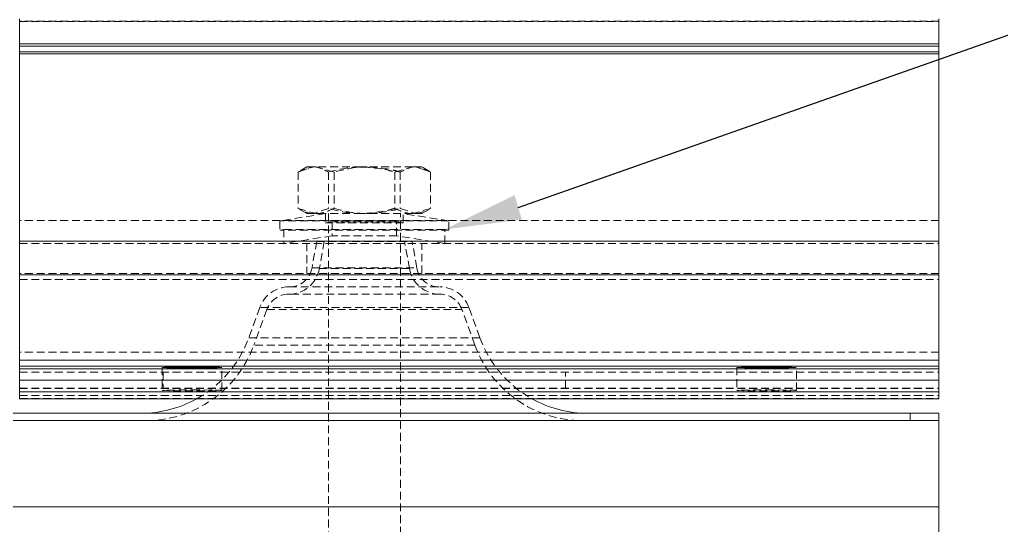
# Model space of a CAD drawing. Header units: millimetres. Extents: x 1522 to 2996, y -37 to 935.
# Drawn here: x 2295.2 to 2418.1, y 325.3 to 388.6 of the extents above; entities that cross this region are included whole.
import ezdxf

# ---------------------------------------------------------------- set-up
doc = ezdxf.new("R2010")
doc.units = ezdxf.units.MM
doc.linetypes.add('HIDDEN', pattern=[1.905, 1.27, -0.635])

# ---------------------------------------------------------------- blocks, each defined once
blk = doc.blocks.new('clampattachmentsideview')
at = {"linetype": 'Continuous'}
h = blk.add_hatch(dxfattribs=at)
h.set_pattern_fill('AR-RROOF', scale=148.814685, style=0)
h.set_pattern_definition([(0, (2388.11, -134.01), (327.392, 148.815), [2232.22, -297.63, 744.073, -148.815]), (0, (2586.03, -59.6), (-148.815, 197.924), [446.444, -49.11, 892.89, -111.61]), (0, (2462.52, -7.52), (773.836, 99.706), [1190.517, -208.34, 595.26, -148.815])])
h.paths.add_polyline_path([(3036.26, 340.45), (3036.26, 326.49), (3482.71, 326.49), (3482.71, 340.45)], flags=0)
h = blk.add_hatch(dxfattribs=at)
h.set_pattern_fill('DASH', scale=37.203671, style=0)
h.set_pattern_definition([(0, (2388.1104, -134.014), (4.650459, 4.650459), [4.65046, -4.65046])])
h.paths.add_polyline_path([(3036.26, 326.49), (3036.26, 307.89), (3482.71, 307.89), (3482.71, 326.49)], flags=0)
at = {"color": 7, "linetype": 'Continuous', "lineweight": 15}
for p, q in [((3333.89, 401.42), (3333.89, 405.47)), ((3482.71, 401.42), (3482.71, 405.47)), ((3333.89, 401.42), (3482.71, 401.42)), ((3333.89, 401.07), (3333.89, 401.42)), ((3482.71, 401.07), (3333.89, 401.07)), ((3333.89, 400.17), (3333.89, 401.07)), ((3482.71, 401.42), (3482.71, 401.07)), ((3482.71, 400.17), (3482.71, 401.07)), ((3333.89, 400.17), (3482.71, 400.17)), ((3333.89, 399.82), (3333.89, 400.17)), ((3482.71, 399.82), (3333.89, 399.82)), ((3333.89, 369.49), (3333.89, 399.82)), ((3482.71, 400.17), (3482.71, 399.82)), ((3482.71, 369.49), (3482.71, 399.82)), ((3333.89, 369.49), (3482.71, 369.49)), ((3333.89, 364.04), (3333.89, 369.49)), ((3482.71, 369.49), (3482.71, 364.04)), ((3482.71, 364.04), (3333.89, 364.04)), ((3333.89, 350.24), (3333.89, 364.04)), ((3482.71, 350.24), (3482.71, 364.04)), ((3333.89, 350.24), (3482.71, 350.24)), ((3333.89, 349.25), (3333.89, 350.24)), ((3482.71, 350.24), (3482.71, 349.25)), ((3482.71, 349.25), (3333.89, 349.25)), ((3333.89, 348.86), (3333.89, 349.25)), ((3333.89, 348.86), (3482.71, 348.86)), ((3333.89, 347), (3333.89, 348.86)), ((3482.71, 348.86), (3482.71, 349.25)), ((3482.71, 348.86), (3482.71, 347)), ((3482.71, 347), (3333.89, 347)), ((3333.89, 345.11), (3333.89, 347)), ((3482.71, 345.11), (3482.71, 347)), ((3333.89, 345.11), (3482.71, 345.11)), ((3333.89, 343.99), (3333.89, 345.11)), ((3482.71, 345.11), (3482.71, 343.99)), ((3333.89, 343.99), (3482.71, 343.99)), ((3036.26, 340.45), (3482.71, 340.45)), ((3040.91, 341.64), (3478.05, 341.64)), ((3040.91, 340.45), (3478.05, 340.45)), ((3478.05, 340.45), (3478.05, 341.64)), ((3478.05, 341.64), (3482.71, 341.64)), ((3482.71, 341.64), (3482.71, 340.45)), ((3482.71, 340.45), (3482.71, 326.49)), ((3036.26, 326.49), (3482.71, 326.49)), ((3482.71, 326.49), (3482.71, 307.89))]:
    blk.add_line(p, q, dxfattribs=at)
at = {"color": 7, "linetype": 'HIDDEN', "lineweight": 0}
for p, q in [((3482.71, 405.1), (3333.89, 405.1)), ((3333.89, 405.08), (3482.71, 405.08)), ((3482.71, 401.42), (3333.89, 401.42)), ((3333.89, 401.07), (3482.71, 401.07)), ((3482.71, 400.17), (3333.89, 400.17)), ((3333.89, 399.82), (3482.71, 399.82)), ((3380.4, 381.52), (3379.2, 380.83)), ((3379.23, 380.78), (3381.43, 381.52)), ((3381.43, 381.52), (3380.4, 381.52)), ((3389.25, 381.52), (3381.43, 381.52)), ((3384.78, 380.69), (3381.87, 381.52)), ((3397.52, 381.52), (3389.25, 381.52)), ((3394.61, 380.69), (3397.52, 381.52)), ((3399, 381.52), (3397.52, 381.52)), ((3399.68, 380.94), (3397.97, 381.52)), ((3400.19, 380.83), (3399, 381.52)), ((3378.97, 380.69), (3378.97, 374.8)), ((3383.89, 380.69), (3383.89, 374.8)), ((3384.78, 380.69), (3384.78, 374.8)), ((3394.61, 380.69), (3394.61, 374.8)), ((3395.51, 380.69), (3395.51, 374.8)), ((3400.42, 380.69), (3400.16, 380.78)), ((3400.42, 380.69), (3400.42, 374.8)), ((3383.41, 373.96), (3376.01, 372.79)), ((3378.97, 374.8), (3381.87, 373.96)), ((3379.2, 374.65), (3380.4, 373.96)), ((3381.43, 373.96), (3380.4, 373.96)), ((3383.89, 374.8), (3381.43, 373.96)), ((3389.25, 373.96), (3381.43, 373.96)), ((3383.41, 373.96), (3383.41, 372.48)), ((3383.87, 373.96), (3383.87, 318.16)), ((3397.52, 373.96), (3389.25, 373.96)), ((3395.51, 374.8), (3397.97, 373.96)), ((3395.52, 318.16), (3395.52, 373.96)), ((3403.39, 372.79), (3395.98, 373.96)), ((3395.98, 372.48), (3395.98, 373.96)), ((3400.42, 374.8), (3397.52, 373.96)), ((3399, 373.96), (3397.52, 373.96)), ((3399, 373.96), (3400.19, 374.65)), ((3400.16, 374.7), (3400.42, 374.8)), ((3482.71, 372.85), (3333.89, 372.85)), ((3403.39, 372.79), (3376.01, 372.79)), ((3376.01, 372.79), (3376.01, 371.3)), ((3384.49, 372.65), (3383.41, 372.48)), ((3395.98, 372.48), (3383.41, 372.48)), ((3394.9, 372.65), (3384.49, 372.65)), ((3384.49, 372.65), (3384.49, 370.37)), ((3395.98, 372.48), (3394.9, 372.65)), ((3394.9, 370.37), (3394.9, 372.65)), ((3403.39, 371.3), (3403.39, 372.79)), ((3376.67, 371.41), (3376.01, 371.3)), ((3403.39, 371.3), (3376.01, 371.3)), ((3402.72, 371.41), (3376.67, 371.41)), ((3376.67, 371.41), (3376.67, 369.13)), ((3384.49, 370.37), (3376.67, 369.13)), ((3394.9, 370.37), (3384.49, 370.37)), ((3402.72, 369.13), (3394.9, 370.37)), ((3403.39, 371.3), (3402.72, 371.41)), ((3402.72, 369.13), (3402.72, 371.41)), ((3482.71, 369.49), (3333.89, 369.49)), ((3333.89, 369.13), (3482.71, 369.13)), ((3380.4, 369.13), (3380.4, 364.29)), ((3381.98, 369.46), (3381.22, 365.17)), ((3381.98, 369.46), (3397.42, 369.46)), ((3383.19, 369.46), (3382.41, 365.06)), ((3396.98, 365.06), (3396.21, 369.46)), ((3398.17, 365.17), (3397.42, 369.46)), ((3399, 364.29), (3399, 369.13)), ((3482.71, 364.29), (3333.89, 364.29)), ((3333.89, 364.04), (3482.71, 364.04)), ((3381.22, 365.17), (3398.11, 365.17)), ((3396.98, 365.06), (3382.48, 365.06)), ((3333.89, 363.3), (3482.71, 363.3)), ((3401.97, 360.91), (3377.42, 360.91)), ((3377.5, 362.1), (3401.89, 362.1)), ((3372.78, 358.79), (3370.99, 353.88)), ((3373.92, 358.46), (3371.82, 352.69)), ((3406.61, 358.79), (3372.78, 358.79)), ((3373.92, 358.46), (3405.41, 358.46)), ((3407.57, 352.69), (3405.47, 358.46)), ((3408.4, 353.88), (3406.61, 358.79)), ((3370.99, 353.88), (3408.4, 353.88)), ((3482.71, 351.52), (3333.89, 351.52)), ((3407.57, 352.69), (3371.89, 352.69)), ((3482.71, 350.24), (3333.89, 350.24)), ((3333.89, 349.25), (3482.71, 349.25)), ((3482.71, 348.86), (3333.89, 348.86)), ((3333.89, 348.3), (3482.71, 348.3)), ((3356.96, 349.06), (3356.96, 345.34)), ((3357.14, 348.3), (3357.14, 345.69)), ((3366.63, 345.34), (3366.63, 349.06)), ((3422.25, 345.69), (3422.25, 348.3)), ((3449.97, 349.06), (3449.97, 345.34)), ((3459.64, 345.34), (3459.64, 349.06)), ((3333.89, 347), (3482.71, 347)), ((3333.89, 345.69), (3482.71, 345.69)), ((3333.89, 345.68), (3482.71, 345.68)), ((3333.89, 345.63), (3482.71, 345.63)), ((3333.89, 345.14), (3482.71, 345.14)), ((3333.89, 345.11), (3482.71, 345.11)), ((3333.89, 344.54), (3482.71, 344.54)), ((3333.89, 344.53), (3482.71, 344.53)), ((3333.89, 344.01), (3482.71, 344.01)), ((3478.05, 341.64), (3478.05, 340.45))]:
    blk.add_line(p, q, dxfattribs=at)
at = {"color": 7, "linetype": 'Continuous', "lineweight": 15, "flags": 128}
for points in [[(3361.79, 348.98), (3360.22, 348.98), (3358.82, 349), (3357.74, 349.02), (3357.1, 349.04), (3356.97, 349.07), (3357.36, 349.1), (3358.24, 349.12), (3359.49, 349.14), (3361, 349.15), (3362.59, 349.15), (3364.1, 349.14), (3365.35, 349.12), (3366.22, 349.1), (3366.61, 349.07), (3366.48, 349.04), (3365.84, 349.02), (3364.76, 349), (3363.36, 348.98), (3361.79, 348.98)], [(3454.8, 349.15), (3456.37, 349.14), (3457.77, 349.13), (3458.85, 349.11), (3459.49, 349.08), (3459.62, 349.06), (3459.23, 349.03), (3458.36, 349.01), (3457.1, 348.99), (3455.6, 348.98), (3454.01, 348.98), (3452.5, 348.99), (3451.24, 349.01), (3450.37, 349.03), (3449.98, 349.06), (3450.11, 349.08), (3450.75, 349.11), (3451.83, 349.13), (3453.23, 349.14), (3454.8, 349.15)]]:
    blk.add_lwpolyline(points, dxfattribs=at)
at = {"color": 7, "linetype": 'HIDDEN', "lineweight": 0, "flags": 128}
for points in [[(3361.79, 345.43), (3363.36, 345.42), (3364.76, 345.41), (3365.84, 345.39), (3366.48, 345.37), (3366.61, 345.34), (3366.22, 345.31), (3365.35, 345.29), (3364.1, 345.27), (3362.59, 345.26), (3361, 345.26), (3359.49, 345.27), (3358.24, 345.29), (3357.36, 345.31), (3356.97, 345.34), (3357.1, 345.37), (3357.74, 345.39), (3358.82, 345.41), (3360.22, 345.42), (3361.79, 345.43)], [(3454.8, 345.43), (3456.37, 345.42), (3457.77, 345.41), (3458.85, 345.39), (3459.49, 345.37), (3459.62, 345.34), (3459.23, 345.31), (3458.36, 345.29), (3457.1, 345.27), (3455.6, 345.26), (3454.01, 345.26), (3452.5, 345.27), (3451.24, 345.29), (3450.37, 345.31), (3449.98, 345.34), (3450.11, 345.37), (3450.75, 345.39), (3451.83, 345.41), (3453.23, 345.42), (3454.8, 345.43)]]:
    blk.add_lwpolyline(points, dxfattribs=at)
at = {"color": 7, "linetype": 'HIDDEN', "lineweight": 0}
for centre, radius, start, end in [((3377.46, 365.93), 5.02, 270, 350), ((3377.56, 365.82), 3.72, 270, 350), ((3401.93, 365.93), 5.02, 190, 270), ((3401.84, 365.82), 3.72, 190, 270), ((3377.5, 357.08), 5.02, 90, 160), ((3377.42, 357.19), 3.72, 90, 160), ((3401.89, 357.08), 5.02, 20, 90), ((3401.97, 357.19), 3.72, 20, 90), ((3353.51, 360.24), 18.6, 299.1498, 340), ((3425.88, 360.24), 18.6, 200, 240.8502), ((3354.34, 359.05), 18.6, 270, 340), ((3425.05, 359.05), 18.6, 200, 270)]:
    blk.add_arc(centre, radius, start, end, dxfattribs=at)
at = {"color": 7, "linetype": 'Continuous', "lineweight": 15}
for centre, start, end in [((3353.51, 360.24), 270, 299.1498), ((3425.88, 360.24), 240.8502, 270)]:
    blk.add_arc(centre, 18.6, start, end, dxfattribs=at)
at = {"color": 7, "linetype": 'HIDDEN', "lineweight": 0}
for points, knots in [([(3381.87, 381.52), (3381.81, 381.52), (3380.82, 381.51), (3379.86, 381.08), (3378.97, 380.69)], [0, 0, 0, 0, 0.070214, 1, 1, 1, 1]), ([(3381.43, 381.52), (3381.49, 381.52), (3382.32, 381.51), (3383.13, 381.08), (3383.89, 380.69)], [0, 0, 0, 0, 0.070214, 1, 1, 1, 1]), ([(3383.89, 380.69), (3385.26, 381.03), (3387.03, 381.48), (3388.85, 381.51), (3389.25, 381.52)], [0, 0, 0, 0, 0.778131, 1, 1, 1, 1]), ([(3390.14, 381.52), (3389.74, 381.51), (3387.93, 381.48), (3386.16, 381.03), (3384.78, 380.69)], [0, 0, 0, 0, 0.2218688, 1, 1, 1, 1]), ([(3389.25, 381.52), (3390.7, 381.41), (3392.52, 381.28), (3394.27, 380.79), (3394.61, 380.69)], [0, 0, 0, 0, 0.8017254, 1, 1, 1, 1]), ([(3395.51, 380.69), (3395.16, 380.79), (3393.41, 381.28), (3391.6, 381.41), (3390.14, 381.52)], [0, 0, 0, 0, 0.198275, 1, 1, 1, 1]), ([(3397.97, 381.52), (3397.91, 381.52), (3397.08, 381.51), (3396.26, 381.08), (3395.51, 380.69)], [0, 0, 0, 0, 0.070214, 1, 1, 1, 1]), ([(3397.52, 381.52), (3397.59, 381.52), (3398.57, 381.51), (3399.53, 381.08), (3400.42, 380.69)], [0, 0, 0, 0, 0.070214, 1, 1, 1, 1]), ([(3381.43, 373.96), (3381.37, 373.97), (3380.63, 373.97), (3379.9, 374.35), (3379.23, 374.7)], [0, 0, 0, 0, 0.07864, 1, 1, 1, 1]), ([(3381.87, 373.96), (3381.94, 373.97), (3382.92, 373.98), (3383.89, 374.4), (3384.78, 374.8)], [0, 0, 0, 0, 0.0702142, 1, 1, 1, 1]), ([(3389.25, 373.96), (3388.85, 373.97), (3387.03, 374.01), (3385.26, 374.45), (3383.89, 374.8)], [0, 0, 0, 0, 0.221869, 1, 1, 1, 1]), ([(3384.78, 374.8), (3386.16, 374.45), (3387.93, 374.01), (3389.74, 373.97), (3390.14, 373.96)], [0, 0, 0, 0, 0.7781312, 1, 1, 1, 1]), ([(3394.61, 374.8), (3394.27, 374.7), (3392.52, 374.21), (3390.7, 374.07), (3389.25, 373.96)], [0, 0, 0, 0, 0.1982751, 1, 1, 1, 1]), ([(3390.14, 373.96), (3391.6, 374.07), (3393.41, 374.21), (3395.16, 374.7), (3395.51, 374.8)], [0, 0, 0, 0, 0.801725, 1, 1, 1, 1]), ([(3397.52, 373.96), (3397.45, 373.97), (3396.47, 373.98), (3395.51, 374.4), (3394.61, 374.8)], [0, 0, 0, 0, 0.0702138, 1, 1, 1, 1]), ([(3397.97, 373.96), (3398.02, 373.96), (3398.6, 373.97), (3399.17, 374.26), (3399.69, 374.53)], [0, 0, 0, 0, 0.100397, 1, 1, 1, 1])]:
    blk.add_open_spline(points, degree=3, knots=knots, dxfattribs=at)

msp = doc.modelspace()

# ---------------------------------------------------------------- linework, layer by layer
at = {"linetype": 'ByBlock', "lineweight": -2}
msp.add_line((2357.615, 365.138), (2424.167, 388.568), dxfattribs=at)
at = {"lineweight": 15}
msp.add_solid([(2358.074, 363.606), (2348.418, 362.384), (2357.155, 366.671)], dxfattribs=at)

# ---------------------------------------------------------------- block references
at = {"xscale": 0.7734714251250002, "yscale": 0.7734714251250002, "zscale": 0.7734714251250002}
msp.add_blockref('clampattachmentsideview', (-283.486, 75.109), dxfattribs=at)

doc.saveas('drawing.dxf')
